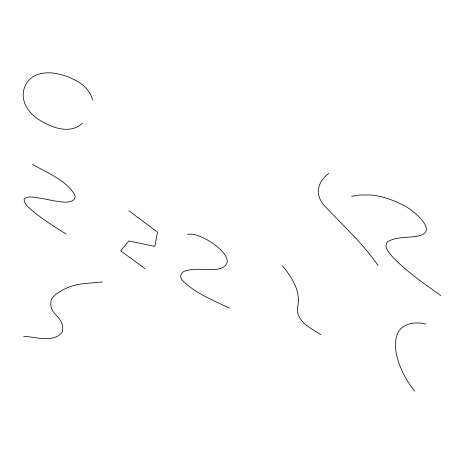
<?xml version="1.0" encoding="UTF-8"?>
<svg xmlns="http://www.w3.org/2000/svg" width="464" height="464" viewBox="0 0 464 464"><rect width="100%" height="100%" fill="white"/><g stroke="black" fill="none" stroke-linecap="round" stroke-linejoin="round"><path stroke-width="0.7" d="M328.843 173.397C315.99 182.903 314.754 196.904 326.488 207.889C344.253 226.594 363.37 244.203 378.096 265.565M82.476 123.111C70.11 135.117 50.599 127.385 38.245 119.207C29.081 113.204 21.39 102.521 23.554 91.083A53.778 34.527 15.3 0 1 25.34 85.504C31.14 72.593 47.606 70.98 59.734 74.315A42.601 27.359 14.3 0 1 67.999 76.804L76.131 80.568L81.136 83.81A35.287 22.562 14.5 0 1 87.505 89.842L90.683 94.685L92.759 100.23M351.631 196.307L359.513 194.984L371.206 195.019A61.468 39.724 31.6 0 1 399.614 203.447C409.828 206.834 443.503 233.23 415.379 236.414C406.023 237.986 395.398 236.611 387.214 242.075C383.421 247.376 389.656 253.24 392.759 257.178C407.05 271.974 424.154 283.637 440.8 295.574M102.318 281.926C90.985 283.301 79.06 282.93 68.33 287.338A83.068 67.901 18.9 0 0 62.785 289.942L55.663 294.408L52.049 298.387A14.726 11.635 13.9 0 0 51.028 300.956L50.762 303.729A21.518 17.006 14.6 0 0 51.881 309.053C53.865 314.401 59.537 317.231 61.544 322.573A24.981 20.178 11.2 0 1 62.71 326.662L62.634 331.076A8.63 6.977 12.8 0 1 62.112 332.299C52.977 343.418 35.716 336.765 23.722 336.342M187.473 234.546C200.071 229.813 248.002 263.216 216.839 269.352C206.637 270.442 196.144 267.774 186.134 270.703C181.134 271.353 178.623 277.257 182.787 280.766C195.698 293.637 213.347 300.231 229.407 308.2M425.784 324.11C414.932 321.047 399.98 323.623 396.645 336.087C393.507 347.82 397.271 360.052 402.015 370.806A86.507 57.356 39.3 0 0 414.462 391.129M32.526 164.297C47.218 173.113 65.911 179.655 74.901 195.153C76.514 201.301 68.312 202.542 63.945 202.06C56.011 201.608 48.297 199.549 40.501 198.174C35.31 197.803 28.2 194.996 24.087 199.276C23.948 204.804 30.003 208.116 33.414 211.659C43.744 220.011 55.001 227.111 66.248 234.14M320.74 334.561C310.892 328.303 294.86 320.752 297.789 306.449C300.869 291.195 291.775 277.078 282.477 265.872M145.18 268.749L120.663 250.804L128.847 240.99L154.866 246.367L157.499 232.255L128.94 210.778"/></g></svg>
